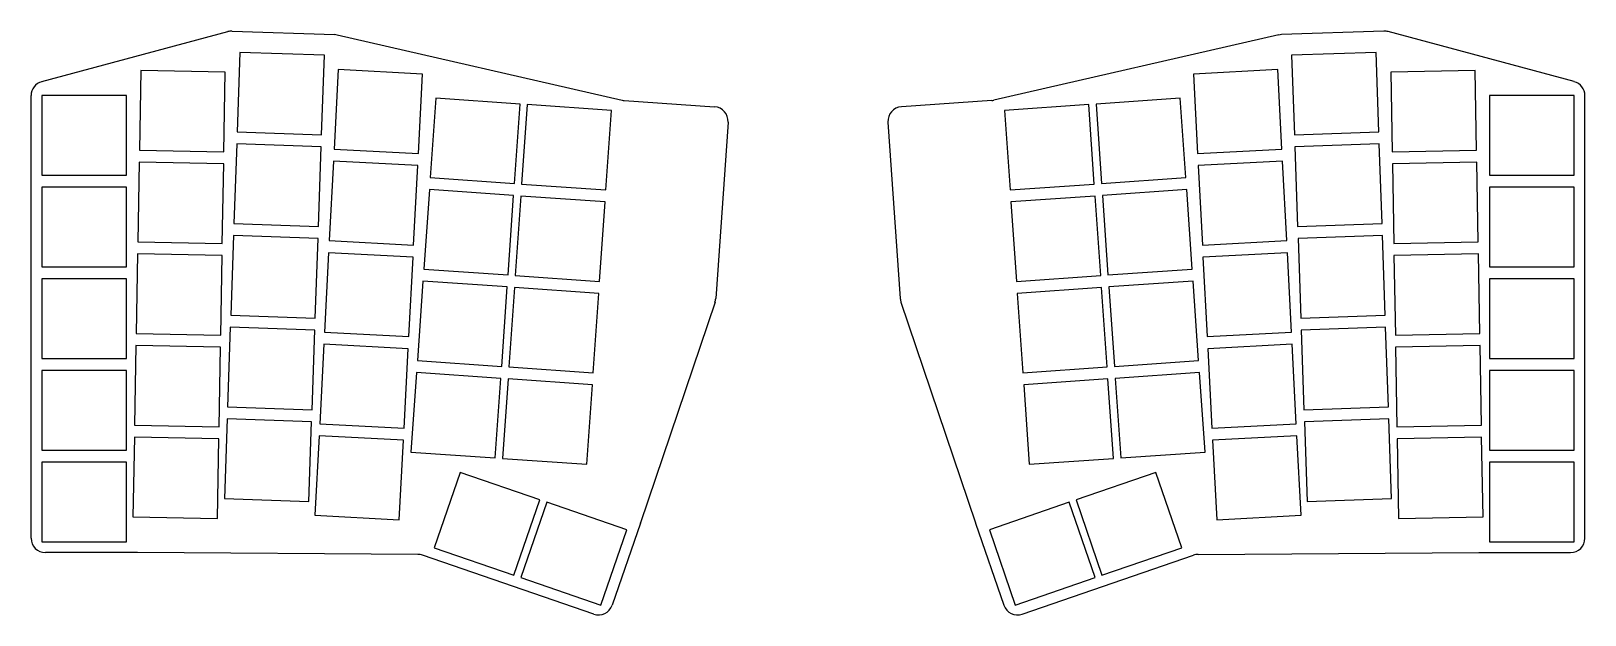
# Model space of a CAD drawing. Header units: millimetres. Extents: x 39 to 361, y -223 to -102.
import ezdxf

# ---------------------------------------------------------------- set-up
doc = ezdxf.new("R2010")
doc.units = ezdxf.units.MM

msp = doc.modelspace()

# ---------------------------------------------------------------- linework, layer by layer
for p, q in [((41.22, -112.9), (79.73, -102.52)), ((80.62, -102.42), (101.87, -103.16)), ((319.22, -102.42), (297.97, -103.16)), ((358.62, -112.9), (320.11, -102.52)), ((102.43, -103.23), (161.4, -116.73)), ((297.41, -103.23), (238.44, -116.73)), ((82.26, -106.83), (81.69, -123.32)), ((99.75, -107.44), (82.26, -106.83)), ((99.18, -123.93), (99.75, -107.44)), ((317.57, -106.83), (300.08, -107.44)), ((300.08, -107.44), (300.66, -123.93)), ((318.15, -123.32), (317.57, -106.83)), ((61.72, -110.61), (61.43, -127.11)), ((79.22, -110.92), (61.72, -110.61)), ((78.93, -127.41), (79.22, -110.92)), ((102.62, -110.4), (101.76, -126.88)), ((120.1, -111.32), (102.62, -110.4)), ((119.23, -127.79), (120.1, -111.32)), ((297.21, -110.4), (279.74, -111.32)), ((279.74, -111.32), (280.6, -127.79)), ((298.08, -126.88), (297.21, -110.4)), ((338.11, -110.61), (320.62, -110.92)), ((320.62, -110.92), (320.91, -127.41)), ((338.4, -127.11), (338.11, -110.61)), ((39, -207.5), (39, -115.8)), ((58.75, -115.75), (41.25, -115.75)), ((41.25, -115.75), (41.25, -132.25)), ((58.75, -132.25), (58.75, -115.75)), ((358.59, -115.75), (341.09, -115.75)), ((341.09, -115.75), (341.09, -132.25)), ((358.59, -132.25), (358.59, -115.75)), ((360.84, -207.5), (360.84, -115.8)), ((122.81, -116.33), (121.66, -132.79)), ((140.27, -117.55), (122.81, -116.33)), ((139.12, -134.01), (140.27, -117.55)), ((141.76, -117.65), (140.61, -134.11)), ((159.22, -118.87), (141.76, -117.65)), ((158.07, -135.33), (159.22, -118.87)), ((161.86, -116.8), (180.58, -118.11)), ((237.98, -116.8), (219.26, -118.11)), ((258.07, -117.65), (240.61, -118.87)), ((240.61, -118.87), (241.76, -135.33)), ((259.22, -134.11), (258.07, -117.65)), ((277.03, -116.33), (259.57, -117.55)), ((259.57, -117.55), (260.72, -134.01)), ((278.18, -132.79), (277.03, -116.33)), ((183.36, -121.31), (180.81, -157.84)), ((216.48, -121.31), (219.03, -157.84)), ((81.69, -123.32), (99.18, -123.93)), ((300.66, -123.93), (318.15, -123.32)), ((61.43, -127.11), (78.93, -127.41)), ((81.6, -125.82), (81.02, -142.31)), ((99.09, -126.43), (81.6, -125.82)), ((98.51, -142.92), (99.09, -126.43)), ((101.76, -126.88), (119.23, -127.79)), ((280.6, -127.79), (298.08, -126.88)), ((318.24, -125.82), (300.75, -126.43)), ((300.75, -126.43), (301.32, -142.92)), ((318.81, -142.31), (318.24, -125.82)), ((320.91, -127.41), (338.4, -127.11)), ((61.39, -129.61), (61.1, -146.1)), ((78.89, -129.91), (61.39, -129.61)), ((78.6, -146.41), (78.89, -129.91)), ((101.63, -129.37), (100.76, -145.85)), ((119.1, -130.29), (101.63, -129.37)), ((118.24, -146.77), (119.1, -130.29)), ((298.21, -129.37), (280.73, -130.29)), ((280.73, -130.29), (281.6, -146.77)), ((299.07, -145.85), (298.21, -129.37)), ((338.45, -129.61), (320.95, -129.91)), ((320.95, -129.91), (321.24, -146.41)), ((338.73, -146.1), (338.45, -129.61)), ((41.25, -132.25), (58.75, -132.25)), ((58.75, -134.75), (41.25, -134.75)), ((41.25, -134.75), (41.25, -151.25)), ((58.75, -151.25), (58.75, -134.75)), ((121.66, -132.79), (139.12, -134.01)), ((140.61, -134.11), (158.07, -135.33)), ((241.76, -135.33), (259.22, -134.11)), ((260.72, -134.01), (278.18, -132.79)), ((341.09, -132.25), (358.59, -132.25)), ((358.59, -134.75), (341.09, -134.75)), ((341.09, -134.75), (341.09, -151.25)), ((358.59, -151.25), (358.59, -134.75)), ((121.49, -135.28), (120.33, -151.74)), ((138.94, -136.5), (121.49, -135.28)), ((137.79, -152.96), (138.94, -136.5)), ((140.44, -136.6), (139.29, -153.06)), ((157.9, -137.83), (140.44, -136.6)), ((156.75, -154.29), (157.9, -137.83)), ((259.4, -136.6), (241.94, -137.83)), ((241.94, -137.83), (243.09, -154.29)), ((260.55, -153.06), (259.4, -136.6)), ((278.35, -135.28), (260.89, -136.5)), ((260.89, -136.5), (262.04, -152.96)), ((279.5, -151.74), (278.35, -135.28)), ((80.94, -144.81), (80.36, -161.29)), ((98.43, -145.42), (80.94, -144.81)), ((81.02, -142.31), (98.51, -142.92)), ((301.32, -142.92), (318.81, -142.31)), ((318.9, -144.81), (301.41, -145.42)), ((319.48, -161.29), (318.9, -144.81)), ((61.1, -146.1), (78.6, -146.41)), ((97.85, -161.91), (98.43, -145.42)), ((100.76, -145.85), (118.24, -146.77)), ((281.6, -146.77), (299.07, -145.85)), ((301.41, -145.42), (301.99, -161.91)), ((321.24, -146.41), (338.73, -146.1)), ((41.25, -151.25), (58.75, -151.25)), ((61.06, -148.6), (60.77, -165.1)), ((78.56, -148.91), (61.06, -148.6)), ((78.27, -165.41), (78.56, -148.91)), ((100.63, -148.35), (99.77, -164.83)), ((118.11, -149.26), (100.63, -148.35)), ((117.25, -165.74), (118.11, -149.26)), ((299.2, -148.35), (281.73, -149.26)), ((281.73, -149.26), (282.59, -165.74)), ((300.07, -164.83), (299.2, -148.35)), ((338.78, -148.6), (321.28, -148.91)), ((321.28, -148.91), (321.57, -165.41)), ((339.07, -165.1), (338.78, -148.6)), ((341.09, -151.25), (358.59, -151.25)), ((58.75, -153.75), (41.25, -153.75)), ((41.25, -153.75), (41.25, -170.25)), ((58.75, -170.25), (58.75, -153.75)), ((120.16, -154.23), (119.01, -170.69)), ((137.62, -155.45), (120.16, -154.23)), ((120.33, -151.74), (137.79, -152.96)), ((139.29, -153.06), (156.75, -154.29)), ((243.09, -154.29), (260.55, -153.06)), ((262.04, -152.96), (279.5, -151.74)), ((279.68, -154.23), (262.22, -155.45)), ((280.83, -170.69), (279.68, -154.23)), ((358.59, -153.75), (341.09, -153.75)), ((341.09, -153.75), (341.09, -170.25)), ((358.59, -170.25), (358.59, -153.75)), ((136.47, -171.91), (137.62, -155.45)), ((139.11, -155.56), (137.96, -172.02)), ((156.57, -156.78), (139.11, -155.56)), ((155.42, -173.24), (156.57, -156.78)), ((260.72, -155.56), (243.26, -156.78)), ((243.26, -156.78), (244.42, -173.24)), ((261.87, -172.02), (260.72, -155.56)), ((262.22, -155.45), (263.37, -171.91)), ((180.66, -158.59), (165.22, -204.36)), ((219.18, -158.59), (234.62, -204.36)), ((80.27, -163.79), (79.7, -180.28)), ((97.76, -164.4), (80.27, -163.79)), ((80.36, -161.29), (97.85, -161.91)), ((301.99, -161.91), (319.48, -161.29)), ((319.56, -163.79), (302.07, -164.4)), ((320.14, -180.28), (319.56, -163.79)), ((60.77, -165.1), (78.27, -165.41)), ((97.19, -180.89), (97.76, -164.4)), ((99.64, -167.32), (98.78, -183.8)), ((117.11, -168.24), (99.64, -167.32)), ((99.77, -164.83), (117.25, -165.74)), ((282.59, -165.74), (300.07, -164.83)), ((300.2, -167.32), (282.72, -168.24)), ((301.06, -183.8), (300.2, -167.32)), ((302.07, -164.4), (302.65, -180.89)), ((321.57, -165.41), (339.07, -165.1)), ((41.25, -170.25), (58.75, -170.25)), ((60.73, -167.6), (60.44, -184.1)), ((78.22, -167.91), (60.73, -167.6)), ((77.94, -184.4), (78.22, -167.91)), ((116.25, -184.72), (117.11, -168.24)), ((282.72, -168.24), (283.59, -184.72)), ((339.11, -167.6), (321.61, -167.91)), ((321.61, -167.91), (321.9, -184.4)), ((339.4, -184.1), (339.11, -167.6)), ((341.09, -170.25), (358.59, -170.25)), ((58.75, -172.75), (41.25, -172.75)), ((41.25, -172.75), (41.25, -189.25)), ((58.75, -189.25), (58.75, -172.75)), ((118.84, -173.19), (117.68, -189.65)), ((136.29, -174.41), (118.84, -173.19)), ((119.01, -170.69), (136.47, -171.91)), ((137.96, -172.02), (155.42, -173.24)), ((244.42, -173.24), (261.87, -172.02)), ((263.37, -171.91), (280.83, -170.69)), ((281, -173.19), (263.54, -174.41)), ((282.15, -189.65), (281, -173.19)), ((358.59, -172.75), (341.09, -172.75)), ((341.09, -172.75), (341.09, -189.25)), ((358.59, -189.25), (358.59, -172.75)), ((135.14, -190.87), (136.29, -174.41)), ((137.79, -174.51), (136.64, -190.97)), ((155.25, -175.73), (137.79, -174.51)), ((154.1, -192.19), (155.25, -175.73)), ((262.05, -174.51), (244.59, -175.73)), ((244.59, -175.73), (245.74, -192.19)), ((263.2, -190.97), (262.05, -174.51)), ((263.54, -174.41), (264.69, -190.87)), ((79.61, -182.78), (79.03, -199.27)), ((97.1, -183.39), (79.61, -182.78)), ((79.7, -180.28), (97.19, -180.89)), ((96.52, -199.88), (97.1, -183.39)), ((302.65, -180.89), (320.14, -180.28)), ((320.23, -182.78), (302.74, -183.39)), ((302.74, -183.39), (303.31, -199.88)), ((320.8, -199.27), (320.23, -182.78)), ((60.4, -186.6), (60.11, -203.1)), ((77.89, -186.9), (60.4, -186.6)), ((60.44, -184.1), (77.94, -184.4)), ((98.64, -186.3), (97.78, -202.77)), ((116.12, -187.21), (98.64, -186.3)), ((98.78, -183.8), (116.25, -184.72)), ((283.59, -184.72), (301.06, -183.8)), ((301.19, -186.3), (283.72, -187.21)), ((302.06, -202.77), (301.19, -186.3)), ((321.9, -184.4), (339.4, -184.1)), ((339.44, -186.6), (321.94, -186.9)), ((339.73, -203.1), (339.44, -186.6)), ((41.25, -189.25), (58.75, -189.25)), ((77.6, -203.4), (77.89, -186.9)), ((115.26, -203.69), (116.12, -187.21)), ((117.68, -189.65), (135.14, -190.87)), ((264.69, -190.87), (282.15, -189.65)), ((283.72, -187.21), (284.58, -203.69)), ((321.94, -186.9), (322.23, -203.4)), ((341.09, -189.25), (358.59, -189.25)), ((58.75, -191.75), (41.25, -191.75)), ((41.25, -191.75), (41.25, -208.25)), ((58.75, -208.25), (58.75, -191.75)), ((136.64, -190.97), (154.1, -192.19)), ((245.74, -192.19), (263.2, -190.97)), ((358.59, -191.75), (341.09, -191.75)), ((341.09, -191.75), (341.09, -208.25)), ((358.59, -208.25), (358.59, -191.75)), ((127.85, -193.88), (122.47, -209.48)), ((144.39, -199.58), (127.85, -193.88)), ((271.99, -193.88), (255.44, -199.58)), ((277.36, -209.48), (271.99, -193.88)), ((79.03, -199.27), (96.52, -199.88)), ((303.31, -199.88), (320.8, -199.27)), ((139.02, -215.18), (144.39, -199.58)), ((145.81, -200.07), (140.44, -215.67)), ((162.36, -205.77), (145.81, -200.07)), ((254.02, -200.07), (237.48, -205.77)), ((259.4, -215.67), (254.02, -200.07)), ((255.44, -199.58), (260.81, -215.18)), ((60.11, -203.1), (77.6, -203.4)), ((97.78, -202.77), (115.26, -203.69)), ((156.99, -221.37), (162.36, -205.77)), ((165.22, -204.38), (159.36, -221.39)), ((234.62, -204.38), (240.48, -221.39)), ((237.48, -205.77), (242.85, -221.37)), ((284.58, -203.69), (302.06, -202.77)), ((322.23, -203.4), (339.73, -203.1)), ((41.25, -208.25), (58.75, -208.25)), ((341.09, -208.25), (358.59, -208.25)), ((60.99, -210.5), (42, -210.5)), ((119.12, -210.88), (61.01, -210.5)), ((155.54, -223.25), (120.08, -211.04)), ((122.47, -209.48), (139.02, -215.18)), ((244.29, -223.25), (279.76, -211.04)), ((260.81, -215.18), (277.36, -209.48)), ((280.71, -210.88), (338.83, -210.5)), ((338.85, -210.5), (357.84, -210.5)), ((140.44, -215.67), (156.99, -221.37)), ((242.85, -221.37), (259.4, -215.67))]:
    msp.add_line(p, q)
for centre, start, end in [((80.51, -105.42), 88, 105.0875), ((319.32, -105.42), 74.9125, 92), ((101.76, -106.16), 77.1059, 88), ((298.07, -106.16), 92, 102.8941), ((42, -115.8), 105.0875, 180), ((357.84, -115.8), 0, 74.9125), ((162.07, -113.81), 257.1059, 266), ((180.37, -121.1), 356, 86), ((219.47, -121.1), 94, 184), ((237.77, -113.81), 274, 282.8941), ((177.81, -157.63), 341.3656, 356), ((222.02, -157.63), 184, 198.6344), ((162.38, -203.4), 341, 341.3656), ((237.46, -203.4), 198.6344, 199), ((42, -207.5), 180, 270), ((357.84, -207.5), 270, 0), ((60.99, -213.5), 89.6301, 90), ((119.1, -213.88), 71, 89.6301), ((280.73, -213.88), 90.3699, 109), ((338.85, -213.5), 90, 90.3699), ((156.52, -220.41), 251, 341), ((243.31, -220.41), 199, 289)]:
    msp.add_arc(centre, 3, start, end)

doc.saveas('drawing.dxf')
